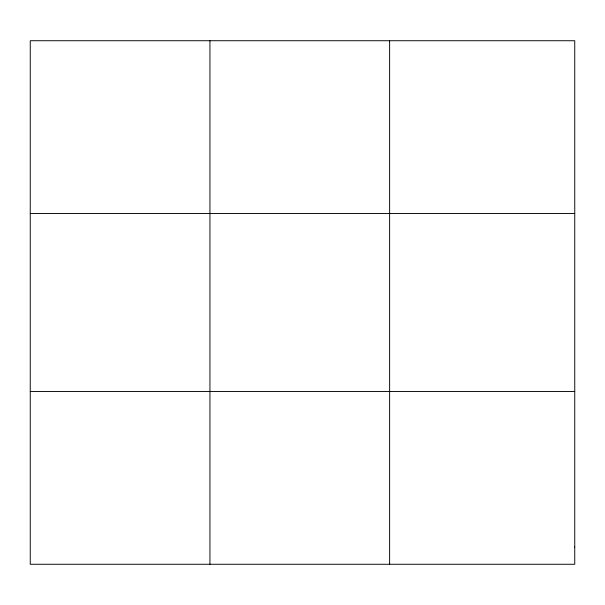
<?xml version="1.0" encoding="UTF-8"?>
<svg xmlns="http://www.w3.org/2000/svg" width="605" height="605" viewBox="0 0 605 605"><rect width="100%" height="100%" fill="white"/><g stroke="black" fill="none" stroke-linecap="round" stroke-linejoin="round"><path stroke-width="0.91" d="M209.935 40.732L209.935 564.268M389.62 40.732L389.62 564.268M30.25 213.497L574.75 213.497M30.25 391.503L574.75 391.503M574.75 546.988L574.75 564.268L30.25 564.268L30.25 40.732L574.75 40.732L574.75 546.988"/></g></svg>
